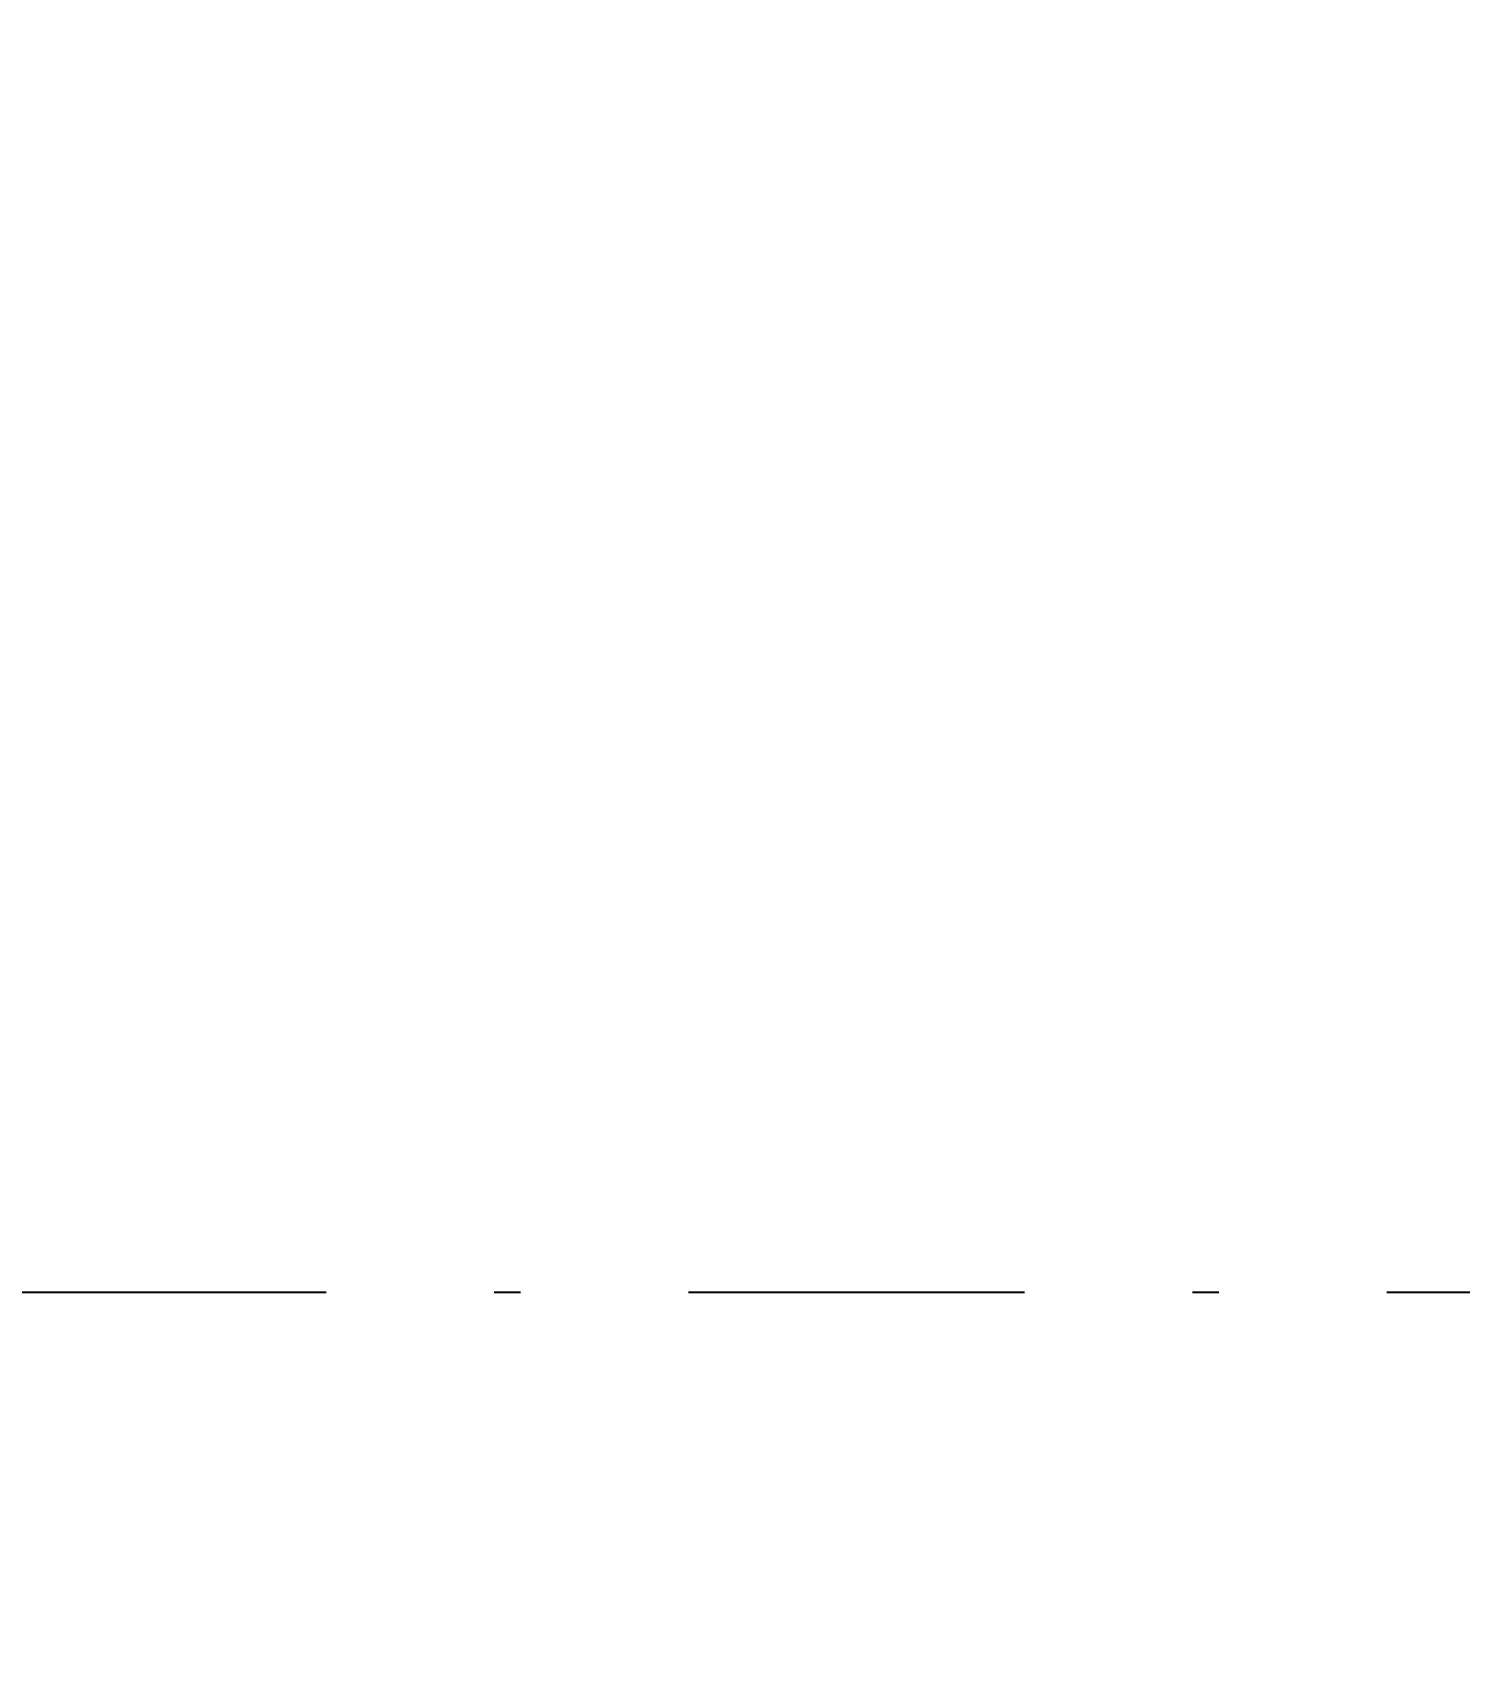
# Model space of a CAD drawing. Header units: metres. Extents: x 1080594 to 1081411, y 976871 to 977162.
# Drawn here: x 1080991.88 to 1080997.27, y 977038.03 to 977044.18 of the extents above; entities that cross this region are included whole.
import ezdxf

# ---------------------------------------------------------------- set-up
doc = ezdxf.new("R2010")
doc.units = ezdxf.units.M
doc.header["$LTSCALE"] = 25.4
doc.linetypes.add('DASHDOT', pattern=[1, 0.5, -0.25, 0, -0.25])
doc.layers.add('DIMCONTRAPESO', color=1, linetype='Continuous')
doc.layers.add('EJE PUENTE', color=41, linetype='DASHDOT')
doc.styles.add('romans', font='romans.shx')
doc.dimstyles.new('Copy 75', dxfattribs={"dimtxt": 0.15, "dimasz": 0.15, "dimexe": 0.05, "dimexo": 0.05, "dimgap": 0.05, "dimtad": 1, "dimzin": 0, "dimdsep": 46, "dimtxsty": 'romans', "dimcen": 0.002, "dimclrd": 1, "dimclre": 1, "dimclrt": 3, "dimadec": 4, "dimazin": 0, "dimtfac": 1, "dimtofl": 0, "dimtmove": 1, "dimatfit": 3, "dimfxl": 1, "dimtolj": 1, "dimtzin": 0, "dimarcsym": 1})

# ---------------------------------------------------------------- blocks, each defined once
blk = doc.blocks.new('*D1449')
at = {"layer": 'Defpoints', "color": 0, "transparency": 16777216}
for p in [(1080998.947, 977044.1802), (1080997.4826, 977034.6672), (1080998.9238, 977034.6674)]:
    blk.add_point(p, dxfattribs=at)
at = {"layer": 'DIMCONTRAPESO', "color": 1, "lineweight": -2, "transparency": 16777216}
for p, q in [((1080998.897, 977044.1802), (1080997.4314, 977044.18)), ((1080997.4814, 977044.0301), (1080997.4826, 977034.8172)), ((1080998.8738, 977034.6674), (1080997.4326, 977034.6672))]:
    blk.add_line(p, q, dxfattribs=at)
at = {"layer": 'DIMCONTRAPESO', "color": 1, "transparency": 16777216}
for points in [[(1080997.5064, 977044.0301), (1080997.4564, 977044.0301), (1080997.4814, 977044.1801)], [(1080997.5076, 977034.8172), (1080997.4576, 977034.8172), (1080997.4826, 977034.6672)]]:
    blk.add_solid(points, dxfattribs=at)
at = {"layer": 'DIMCONTRAPESO', "color": 3, "transparency": 16777216, "insert": (1080997.6463, 977039.4237), "char_height": 0.15, "attachment_point": 5, "rotation": 270.00698, "style": 'romans'}
blk.add_mtext('\\A1;33 N°8 a 0.30 L=12.00 (LSI14)', dxfattribs=at)

msp = doc.modelspace()

# ---------------------------------------------------------------- linework, layer by layer
at = {"layer": 'EJE PUENTE', "ltscale": 0.1}
msp.add_lwpolyline([(1080965.318063, 977039.41891), (1081093.481143, 977039.41891)], dxfattribs=at)

# ---------------------------------------------------------------- dimensions: what is measured, and where the dimension line sits
at = {"layer": 'DIMCONTRAPESO', "color": 2}
dim = msp.add_linear_dim(base=(1080997.482573, 977034.667242), p1=(1080998.946975, 977044.180234), p2=(1080998.923774, 977034.667418), angle=90.0069786, text='33 N°8 a 0.30 L=12.00 (LSI14)', dimstyle='Copy 75', dxfattribs=at)
dim.commit()
dim.dimension.update_dxf_attribs({"geometry": '*D1449', "text_midpoint": (1080997.64628, 977039.423669)})

doc.saveas('drawing.dxf')
